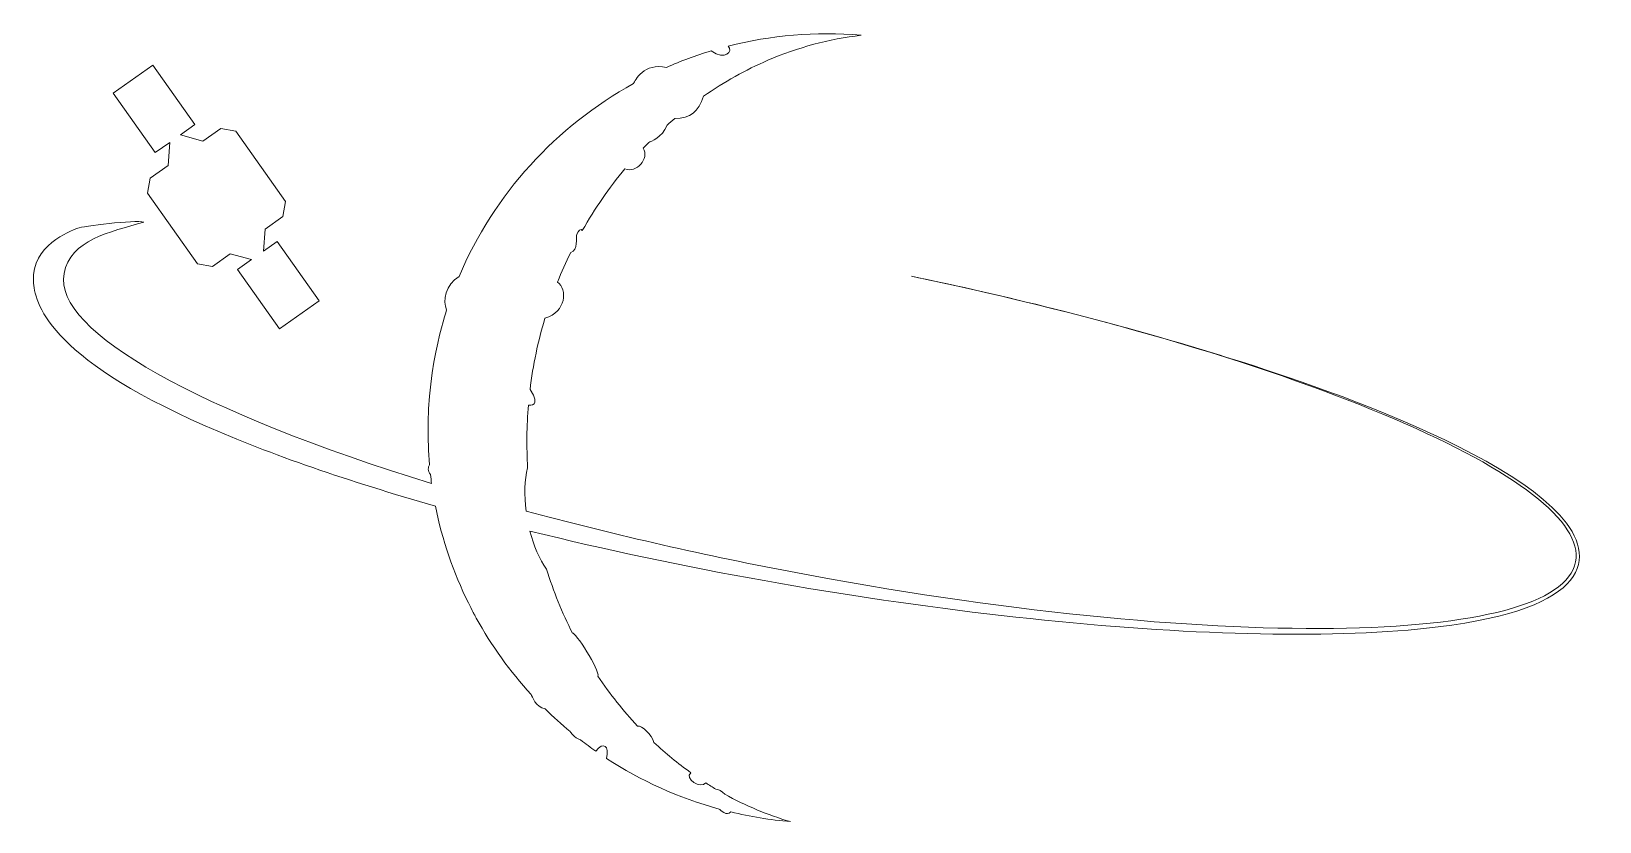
# Model space of a CAD drawing. Header units: millimetres. Extents: x 45.9 to 111, y 0 to 32.8.
import ezdxf

# ---------------------------------------------------------------- set-up
doc = ezdxf.new("R2010")
doc.units = ezdxf.units.MM

msp = doc.modelspace()

# ---------------------------------------------------------------- linework, layer by layer
at = {"color": 18, "linetype": 'Continuous', "lineweight": 9, "true_color": 0x000000}
msp.add_lwpolyline([(51.659, 28.215), (51.058, 27.791), (49.315, 30.262), (50.959, 31.422), (52.703, 28.951), (52.102, 28.528), (53.031, 28.272), (53.773, 28.796), (54.396, 28.688), (56.461, 25.762), (56.354, 25.138), (55.612, 24.615), (55.545, 23.704), (56.12, 24.11), (57.863, 21.639), (56.219, 20.479), (54.475, 22.949), (55.05, 23.354), (54.169, 23.597), (53.428, 23.073), (52.804, 23.181), (50.739, 26.107), (50.847, 26.731), (51.588, 27.254), (51.659, 28.215)], close=True, dxfattribs=at)
msp.add_open_spline([(62.681, 13.131), (59.114, 14.142), (55.854, 15.262), (53.133, 16.456), (46.535, 19.352), (46.05, 21.59), (46, 22.463), (45.916, 23.94), (47.521, 24.517), (47.838, 24.658), (48.019, 24.738), (50.213, 25.006), (50.587, 24.911), (49.151, 24.484), (47.539, 24.184), (47.27, 22.773), (46.81, 20.359), (53.008, 16.998), (62.525, 14.059), (62.508, 14.183), (62.492, 14.308), (62.477, 14.433), (62.344, 14.579), (62.383, 14.754), (62.436, 14.843), (62.143, 18.127), (62.991, 20.776), (63.147, 21.266), (62.967, 21.638), (63.113, 22.326), (63.663, 22.654), (65.114, 26.078), (67.693, 28.883), (70.901, 30.654), (70.959, 30.771), (71.341, 31.541), (72.267, 31.328), (72.869, 31.592), (73.488, 31.821), (74.123, 32.013), (74.724, 31.595), (75.036, 31.987), (74.836, 32.211), (76.588, 32.656), (78.444, 32.821), (80.346, 32.659), (79.018, 32.51), (77.719, 32.155), (76.482, 31.622), (75.552, 31.222), (74.656, 30.721), (73.809, 30.13), (73.602, 29.5), (73.252, 29.189), (72.618, 29.213), (72.509, 29.121), (72.401, 29.028), (72.295, 28.933), (72.088, 28.411), (71.614, 28.242), (71.539, 28.215), (71.46, 28.136), (71.382, 28.056), (71.305, 27.975), (71.574, 27.538), (71.025, 26.912), (70.549, 27.125), (69.891, 26.334), (69.297, 25.476), (68.778, 24.56), (68.713, 24.678), (68.623, 24.533), (68.556, 24.406), (68.476, 24.254), (68.647, 23.748), (68.296, 23.647), (68.1, 23.248), (67.918, 22.839), (67.75, 22.421), (68.173, 22.112), (68.112, 21.19), (67.227, 20.922), (66.941, 19.97), (66.732, 18.98), (66.608, 17.96), (67.095, 17.249), (66.586, 17.311), (66.542, 17.321), (66.467, 16.443), (66.458, 15.574), (66.51, 14.721), (66.379, 14.216), (66.366, 13.574), (66.448, 12.924), (69.834, 12.005), (73.528, 11.152), (77.415, 10.411), (94.724, 7.111), (109.322, 7.293), (109.993, 10.816), (110.631, 14.161), (98.486, 19.324), (82.441, 22.661), (85.462, 22.035), (90.048, 20.99), (94.973, 19.465), (95.537, 19.29), (106.952, 15.953), (109.619, 12.415), (110.993, 10.593), (110.046, 8.583), (103.047, 7.986), (94.107, 7.222), (79.112, 8.994), (66.606, 12.091), (66.76, 11.484), (66.994, 10.921), (67.288, 10.513), (67.579, 9.589), (67.944, 8.7), (68.373, 7.856), (68.448, 7.954), (69.529, 6.305), (69.425, 6.067), (69.923, 5.329), (70.475, 4.637), (71.074, 4.001), (71.241, 4.025), (71.666, 3.659), (71.75, 3.326), (72.235, 2.871), (72.746, 2.449), (73.281, 2.066), (72.981, 1.841), (73.711, 1.356), (73.9, 1.646), (74.038, 1.557), (74.179, 1.471), (74.32, 1.387), (74.426, 1.383), (74.561, 1.306), (74.685, 1.178), (75.553, 0.698), (76.467, 0.314), (77.418, 0.038), (76.569, 0.11), (75.741, 0.245), (74.938, 0.438), (74.793, 0.239), (74.489, 0.532), (74.459, 0.56), (72.77, 1.019), (71.198, 1.735), (69.783, 2.66), (69.918, 3.178), (69.65, 3.378), (69.336, 2.963), (69.123, 3.112), (68.913, 3.267), (68.707, 3.426), (68.428, 3.533), (68.298, 3.736), (68.273, 3.775), (67.914, 4.073), (67.57, 4.385), (67.239, 4.711), (66.848, 4.782), (66.682, 5.246), (66.659, 5.312), (65.777, 6.273), (65.01, 7.338), (64.379, 8.484), (64.241, 8.735), (64.35, 8.508), (64.051, 9.112), (63.426, 10.373), (62.962, 11.722), (62.681, 13.131)], degree=3, knots=[0, 0, 0, 0, 1, 1, 1, 2, 2, 2, 3, 3, 3, 4, 4, 4, 5, 5, 5, 6, 6, 6, 7, 7, 7, 8, 8, 8, 9, 9, 9, 10, 10, 10, 11, 11, 11, 12, 12, 12, 13, 13, 13, 14, 14, 14, 15, 15, 15, 16, 16, 16, 17, 17, 17, 18, 18, 18, 19, 19, 19, 20, 20, 20, 21, 21, 21, 22, 22, 22, 23, 23, 23, 24, 24, 24, 25, 25, 25, 26, 26, 26, 27, 27, 27, 28, 28, 28, 29, 29, 29, 30, 30, 30, 31, 31, 31, 32, 32, 32, 33, 33, 33, 34, 34, 34, 35, 35, 35, 36, 36, 36, 37, 37, 37, 38, 38, 38, 39, 39, 39, 40, 40, 40, 41, 41, 41, 42, 42, 42, 43, 43, 43, 44, 44, 44, 45, 45, 45, 46, 46, 46, 47, 47, 47, 48, 48, 48, 49, 49, 49, 50, 50, 50, 51, 51, 51, 52, 52, 52, 53, 53, 53, 54, 54, 54, 55, 55, 55, 56, 56, 56, 57, 57, 57, 58, 58, 58, 59, 59, 59, 59], dxfattribs=at)

doc.saveas('drawing.dxf')
